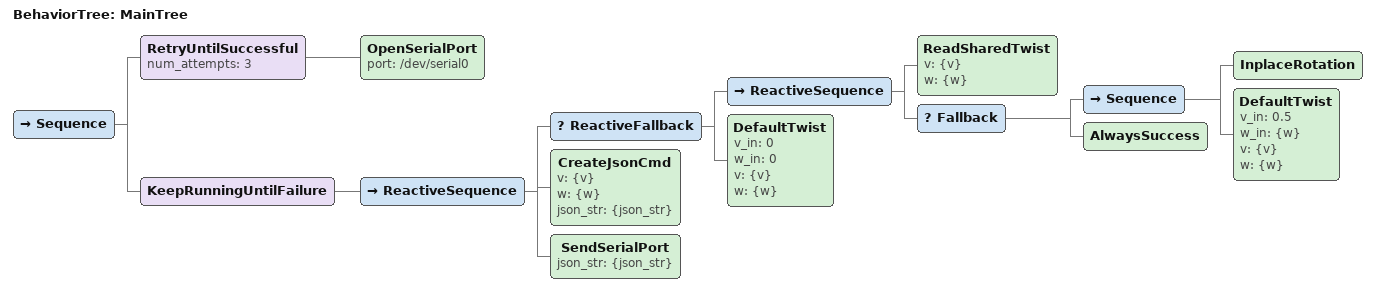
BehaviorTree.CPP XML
<?xml version="1.0" encoding="UTF-8"?>
<root BTCPP_format="4"
      main_tree_to_execute="MainTree">
  <BehaviorTree ID="MainTree">
    <Sequence>
      <RetryUntilSuccessful num_attempts="3">
        <OpenSerialPort port="/dev/serial0"/>
      </RetryUntilSuccessful>
      <KeepRunningUntilFailure>
        <ReactiveSequence>
          <ReactiveFallback>
            <ReactiveSequence>
              <ReadSharedTwist v="{v}"
                               w="{w}"/>
              <Fallback>
                <Sequence>
                  <InplaceRotation/>
                  <DefaultTwist v_in="0.5"
                                w_in="{w}"
                                v="{v}"
                                w="{w}"/>
                </Sequence>
                <AlwaysSuccess/>
              </Fallback>
            </ReactiveSequence>
            <DefaultTwist v_in="0"
                          w_in="0"
                          v="{v}"
                          w="{w}"/>
          </ReactiveFallback>
          <CreateJsonCmd v="{v}"
                         w="{w}"
                         json_str="{json_str}"/>
          <SendSerialPort json_str="{json_str}"/>
        </ReactiveSequence>
      </KeepRunningUntilFailure>
    </Sequence>
  </BehaviorTree>

</root>
